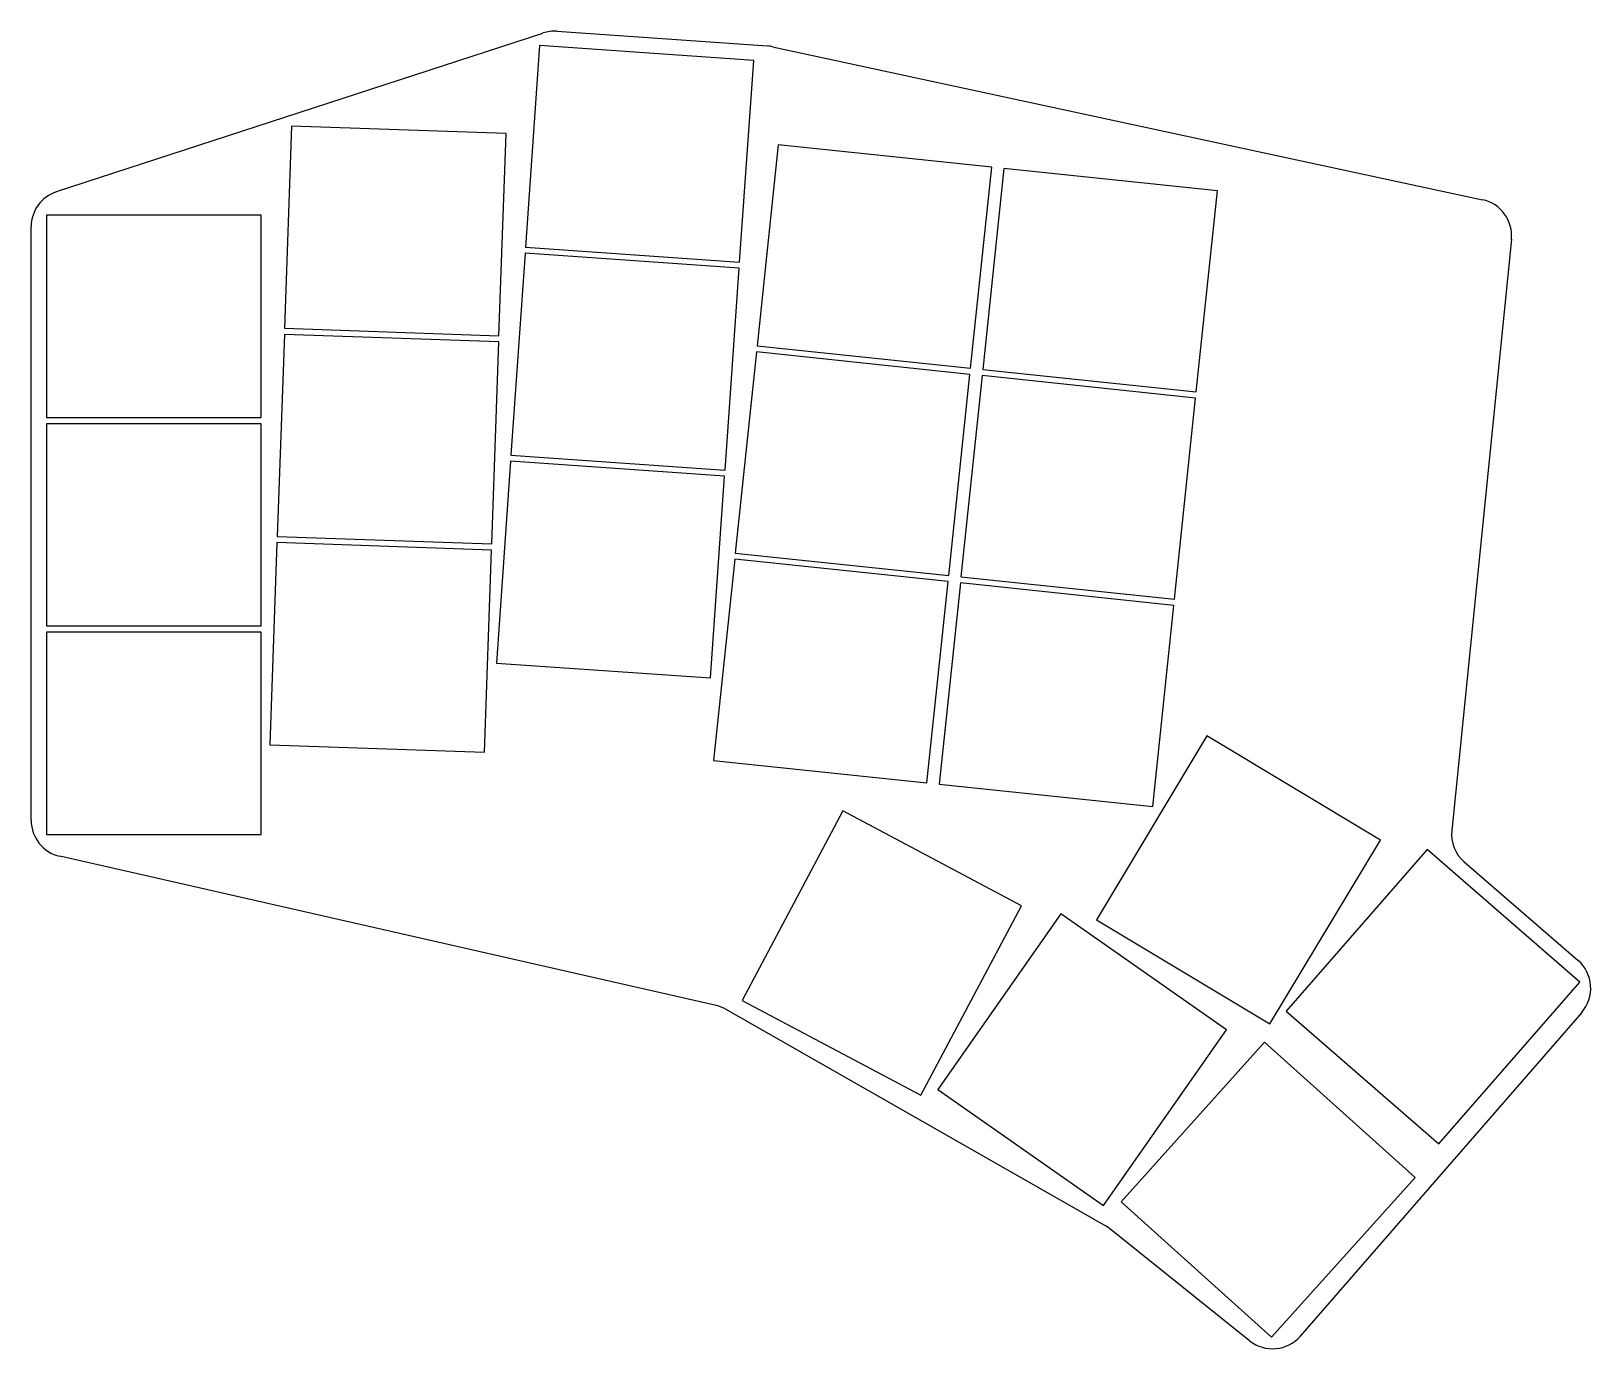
# Model space of a CAD drawing. Header units: millimetres. Extents: x 90 to 217, y -150 to -43.
import ezdxf

# ---------------------------------------------------------------- set-up
doc = ezdxf.new("R2010")
doc.units = ezdxf.units.MM

msp = doc.modelspace()

# ---------------------------------------------------------------- linework, layer by layer
for p, q in [((92.07, -55.82), (131.73, -42.88)), ((132.87, -42.74), (150.03, -43.94)), ((131.45, -43.89), (130.3, -60.35)), ((148.91, -45.11), (131.45, -43.89)), ((150.45, -44), (208.34, -56.48)), ((147.76, -61.57), (148.91, -45.11)), ((111.23, -50.47), (110.65, -66.96)), ((128.72, -51.08), (111.23, -50.47)), ((128.14, -67.57), (128.72, -51.08)), ((150.91, -51.99), (149.19, -68.4)), ((168.32, -53.82), (150.91, -51.99)), ((166.59, -70.23), (168.32, -53.82)), ((169.31, -53.92), (167.59, -70.33)), ((186.72, -55.75), (169.31, -53.92)), ((184.99, -72.16), (186.72, -55.75)), ((108.75, -57.75), (91.25, -57.75)), ((91.25, -57.75), (91.25, -74.25)), ((108.75, -74.25), (108.75, -57.75)), ((90, -107.11), (90, -58.68)), ((210.7, -59.71), (205.83, -107.93)), ((130.27, -60.85), (129.11, -77.31)), ((147.72, -62.07), (130.27, -60.85)), ((130.3, -60.35), (147.76, -61.57)), ((146.57, -78.53), (147.72, -62.07)), ((110.65, -66.96), (128.14, -67.57)), ((110.64, -67.46), (110.06, -83.95)), ((128.13, -68.07), (110.64, -67.46)), ((127.55, -84.56), (128.13, -68.07)), ((149.19, -68.4), (166.59, -70.23)), ((149.14, -68.9), (147.41, -85.31)), ((166.54, -70.73), (149.14, -68.9)), ((164.82, -87.14), (166.54, -70.73)), ((167.54, -70.83), (165.81, -87.24)), ((184.94, -72.66), (167.54, -70.83)), ((167.59, -70.33), (184.99, -72.16)), ((183.22, -89.07), (184.94, -72.66)), ((91.25, -74.25), (108.75, -74.25)), ((108.75, -74.75), (91.25, -74.75)), ((91.25, -74.75), (91.25, -91.25)), ((108.75, -91.25), (108.75, -74.75)), ((129.11, -77.31), (146.57, -78.53)), ((129.08, -77.81), (127.93, -94.27)), ((146.54, -79.03), (129.08, -77.81)), ((145.39, -95.49), (146.54, -79.03)), ((110.04, -84.45), (109.47, -100.94)), ((127.53, -85.06), (110.04, -84.45)), ((110.06, -83.95), (127.55, -84.56)), ((126.96, -101.55), (127.53, -85.06)), ((147.36, -85.8), (145.64, -102.21)), ((164.76, -87.63), (147.36, -85.8)), ((147.41, -85.31), (164.82, -87.14)), ((163.04, -104.04), (164.76, -87.63)), ((165.76, -87.74), (164.03, -104.15)), ((183.16, -89.57), (165.76, -87.74)), ((165.81, -87.24), (183.22, -89.07)), ((181.44, -105.98), (183.16, -89.57)), ((91.25, -91.25), (108.75, -91.25)), ((108.75, -91.75), (91.25, -91.75)), ((91.25, -91.75), (91.25, -108.25)), ((108.75, -108.25), (108.75, -91.75)), ((127.93, -94.27), (145.39, -95.49)), ((185.87, -100.21), (176.86, -115.21)), ((200.01, -108.71), (185.87, -100.21)), ((109.47, -100.94), (126.96, -101.55)), ((145.64, -102.21), (163.04, -104.04)), ((164.03, -104.15), (181.44, -105.98)), ((156.18, -106.34), (147.97, -121.79)), ((170.75, -114.08), (156.18, -106.34)), ((91.25, -108.25), (108.75, -108.25)), ((191, -123.71), (200.01, -108.71)), ((145.84, -122.21), (92.33, -110.03)), ((203.81, -109.47), (192.33, -122.68)), ((216.26, -120.29), (203.81, -109.47)), ((206.85, -110.5), (216.13, -118.53)), ((162.54, -129.53), (170.75, -114.08)), ((173.96, -114.72), (163.92, -129.06)), ((187.47, -124.19), (173.96, -114.72)), ((176.86, -115.21), (191, -123.71)), ((204.78, -133.5), (216.26, -120.29)), ((147.97, -121.79), (162.54, -129.53)), ((177.54, -140.14), (146.67, -122.53)), ((192.33, -122.68), (204.78, -133.5)), ((216.43, -122.77), (193.48, -149.18)), ((177.44, -138.52), (187.47, -124.19)), ((190.57, -125.21), (178.86, -138.21)), ((202.84, -136.25), (190.57, -125.21)), ((163.92, -129.06), (177.44, -138.52)), ((191.13, -149.25), (202.84, -136.25)), ((178.86, -138.21), (191.13, -149.25)), ((189.34, -149.55), (177.93, -140.41))]:
    msp.add_line(p, q)
for centre, start, end in [((132.66, -45.73), 86, 108.0764), ((149.82, -46.93), 77.8334, 86), ((93, -58.68), 108.0764, 180), ((207.71, -59.41), 354.2364, 77.8334), ((93, -107.11), 180, 257.1817), ((208.81, -108.23), 174.2364, 229.1203), ((214.16, -120.8), 319.0133, 49.1203), ((145.18, -125.13), 60.2865, 77.1817), ((176.05, -142.75), 51.3029, 60.2865), ((191.22, -147.21), 231.3029, 319.0133)]:
    msp.add_arc(centre, 3, start, end)

doc.saveas('drawing.dxf')
